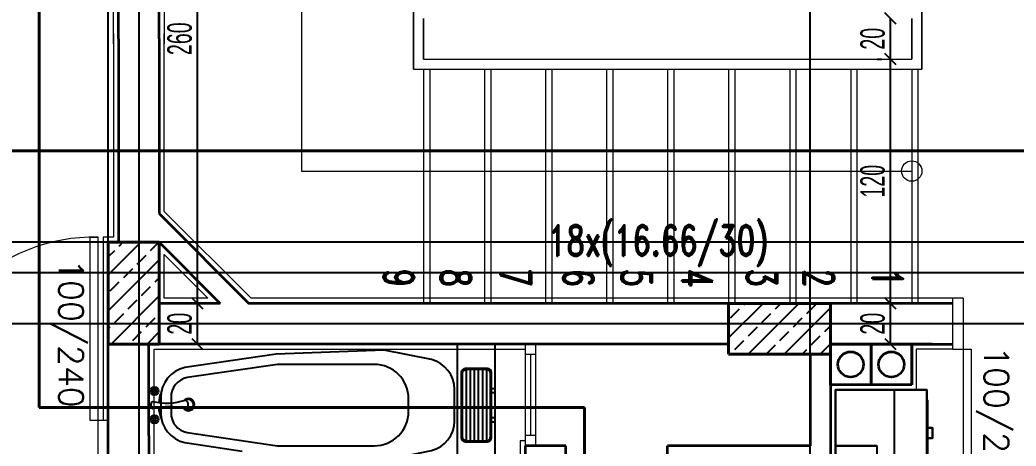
# Model space of a CAD drawing. Header units: inches. Extents: x -7543 to -822, y 102837 to 190349.
# Drawn here: x -829.9675 to -829.8696, y 102836.9454 to 102836.9873 of the extents above; entities that cross this region are included whole.
import ezdxf

# ---------------------------------------------------------------- set-up
doc = ezdxf.new("R2010")
doc.units = ezdxf.units.IN
doc.header["$MEASUREMENT"] = 0
for name, pattern in [('ACAD_ISO07W100', [3, 0, -3]), ('DASHDOTX2', [2, 1, -0.5, 0, -0.5]), ('DASHED', [19.049999999999997, 12.7, -6.35])]:
    doc.linetypes.add(name, pattern=pattern)
doc.layers.get('0').update_dxf_attribs({"lineweight": 25})
doc.layers.get('Defpoints').update_dxf_attribs({"lineweight": 25})
for name, color, linetype, lineweight in [('AKS', 1, 'Continuous', 25), ('ICOL', 55, 'Continuous', 25), ('KESİT', 7, 'Continuous', 40), ('KOLON', 2, 'Continuous', 40), ('SIVA', 150, 'Continuous', 15), ('TARAMA', 8, 'Continuous', 25), ('YAZI', 7, 'Continuous', 25)]:
    doc.layers.add(name, color=color, linetype=linetype, lineweight=lineweight)
for name, color, linetype, lineweight, true_color in [('DUVAR', 7, 'Continuous', 35, 0xfc4642), ('KAPI', 7, 'Continuous', 18, 0xffb360), ('MERDİVEN', 7, 'Continuous', 20, 0x16c244), ('PENCERE', 7, 'Continuous', 18, 0xffb360), ('TEFRİŞ', 7, 'Continuous', 25, 0x78462c)]:
    doc.layers.add(name, color=color, linetype=linetype, lineweight=lineweight, true_color=true_color)
doc.styles.add('OLCU', font='tromand.shx', dxfattribs={"width": 0.6, "height": 12})
doc.styles.add('st1', font='romandtw.shx', dxfattribs={"width": 0.7, "height": 40})
doc.styles.add('TXTX', font='TXTX')

# ---------------------------------------------------------------- blocks, each defined once
blk = doc.blocks.new('_Oblique')
at = {"color": 0, "linetype": 'ByBlock', "lineweight": -2}
blk.add_line((-0.5, -0.5), (0.5, 0.5), dxfattribs=at)

msp = doc.modelspace()

# ---------------------------------------------------------------- linework, layer by layer
at = {"layer": 'AKS', "linetype": 'DASHDOTX2', "ltscale": 10}
for p, q in [((-829.9558199212353, 102837.241780972), (-829.9558199212353, 102836.7293249838)), ((-829.8898315430839, 102837.241780972), (-829.8898315430839, 102836.7293249838)), ((-829.7205326753192, 102836.9654307916), (-830.0911364701894, 102836.9654307916)), ((-829.7205326753192, 102836.9624307916), (-830.0911364701894, 102836.9624307916)), ((-829.7205326753192, 102836.9574307916), (-830.0911364701894, 102836.9574307916))]:
    msp.add_line(p, q, dxfattribs=at)
at = {"layer": 'Defpoints', "color": 4}
msp.add_line((-829.9588188869407, 102836.9149307916), (-829.9588188869407, 102837.0559307916), dxfattribs=at)
at = {"layer": 'DUVAR'}
for p, q in [((-829.9578199212352, 102836.9854307916), (-829.9578199212352, 102837.0054307916)), ((-829.9538199212352, 102836.9854307916), (-829.9538199212352, 102837.0026023645)), ((-829.9578199212352, 102836.9854307916), (-829.9578199212352, 102836.9654307916)), ((-829.9538199212352, 102836.9854307916), (-829.9538199212352, 102836.9682592187)), ((-829.9538199212354, 102836.9682592187), (-829.9449914941108, 102836.9594307916)), ((-829.9538199212352, 102836.9654307916), (-829.9538199212352, 102836.9594307916)), ((-829.9538199212355, 102836.9654307916), (-829.9478199212356, 102836.9594307916)), ((-829.9478199212356, 102836.9594307916), (-829.9538199212352, 102836.9594307916)), ((-829.8757696687034, 102836.9594307916), (-829.9449914941108, 102836.9594307916)), ((-829.9588199212353, 102836.9104307916), (-829.9588199212353, 102836.9554307916)), ((-829.8978199212353, 102836.9554307916), (-829.9558199212353, 102836.9554307916)), ((-829.9548199212353, 102836.9464307916), (-829.9548199212353, 102836.9554307916)), ((-829.8778199212353, 102836.9554307916), (-829.8878199212353, 102836.9554307916)), ((-829.8778199212353, 102836.9554307916), (-829.8878199212353, 102836.9554307916)), ((-829.8878199212359, 102836.9514307916), (-829.8878199212359, 102836.9554307916)), ((-829.8878199212359, 102836.9554307916), (-829.8838199212358, 102836.9554307916)), ((-829.8838199212358, 102836.9514307916), (-829.8838199212358, 102836.9554307916)), ((-829.8838199212358, 102836.9554307916), (-829.8798199212358, 102836.9554307916)), ((-829.8838199212358, 102836.9554307916), (-829.8838199212358, 102836.9514307916)), ((-829.8798199212358, 102836.9514307916), (-829.8798199212358, 102836.9554307916)), ((-829.8798199212358, 102836.9554307916), (-829.8757696687034, 102836.9554307916)), ((-829.8798199212358, 102836.9554307916), (-829.8798199212358, 102836.9514307916)), ((-829.8898199212352, 102836.9544307916), (-829.8898199212352, 102836.9454307916)), ((-829.8878199212353, 102836.9544307916), (-829.8878199212353, 102836.919380539)), ((-829.8878199212353, 102836.9544307916), (-829.8878199212353, 102836.919380539)), ((-829.8838199212358, 102836.9514307916), (-829.8878199212359, 102836.9514307916)), ((-829.8798199212358, 102836.9514307916), (-829.8838199212358, 102836.9514307916)), ((-829.9548199212353, 102836.9464307916), (-829.9548199212353, 102836.9124307916)), ((-829.9138199212352, 102836.9454307916), (-829.9178199212353, 102836.9454307916)), ((-829.9178199212353, 102836.9454307916), (-829.9178199212353, 102836.9104307916)), ((-829.9138199212352, 102836.9434307916), (-829.9138199212352, 102836.9454307916)), ((-829.8898199212352, 102836.9454307916), (-829.9038199212353, 102836.9454307916)), ((-829.9038199212353, 102836.9434307916), (-829.9038199212353, 102836.9454307916))]:
    msp.add_line(p, q, dxfattribs=at)
for centre in [(-829.8858199212359, 102836.9534307916), (-829.8818199212359, 102836.9534307916)]:
    msp.add_circle(centre, 0.00125, dxfattribs=at)
at = {"layer": 'ICOL'}
for p, q in [((-829.9500772054869, 102837.0114307916), (-829.9500772054869, 102836.9594307916)), ((-829.8819316761375, 102836.9874307916), (-829.8819316761375, 102836.9834307916)), ((-829.8819316761375, 102836.9834307916), (-829.8819316761375, 102836.9594307916)), ((-829.9500772054869, 102836.9594307916), (-829.9500772054869, 102836.9554307916)), ((-829.8819316761375, 102836.9594307916), (-829.8819316761375, 102836.9554307916))]:
    msp.add_line(p, q, dxfattribs=at)
at = {"layer": 'ICOL', "color": 53}
for p, q in [((-829.8832199212353, 102836.9834307916), (-829.8827716761375, 102836.9834307916)), ((-829.8832199212353, 102836.9834307916), (-829.8827716761375, 102836.9834307916)), ((-829.9517170777756, 102836.9594307916), (-829.9509172054869, 102836.9594307916)), ((-829.9517170777756, 102836.9594307916), (-829.9509172054869, 102836.9594307916)), ((-829.8832253593889, 102836.9594307916), (-829.8827716761375, 102836.9594307916)), ((-829.8832253593889, 102836.9594307916), (-829.8827716761375, 102836.9594307916)), ((-829.9515687127907, 102836.9554307916), (-829.9509172054869, 102836.9554307916)), ((-829.8833092980734, 102836.9554307916), (-829.8827716761375, 102836.9554307916))]:
    msp.add_line(p, q, dxfattribs=at)
at = {"layer": 'KAPI'}
for p, q in [((-829.9606199212353, 102836.9479307916), (-829.9606199212353, 102836.9659307916)), ((-829.9606199212353, 102836.9659307916), (-829.9598199212353, 102836.9659307916)), ((-829.9598199212353, 102836.9479307916), (-829.9598199212353, 102836.9659307916)), ((-829.8757696687034, 102836.9549307916), (-829.8757696687034, 102836.9599307916)), ((-829.8747696687034, 102836.9599307916), (-829.8757696687034, 102836.9599307916)), ((-829.8747696687034, 102836.9599307916), (-829.8747696687034, 102836.9549307916)), ((-829.8757696687034, 102836.9549307916), (-829.8747696687034, 102836.9549307916)), ((-829.8747696687034, 102836.9549307916), (-829.8747696687034, 102836.9369307916)), ((-829.8747696687034, 102836.9549307916), (-829.8739696687034, 102836.9549307916)), ((-829.8739696687034, 102836.9549307916), (-829.8739696687034, 102836.9369307916)), ((-829.9598199212353, 102836.9479307916), (-829.9606199212353, 102836.9479307916)), ((-829.9598199212353, 102836.9429307916), (-829.9598199212353, 102836.9479307916)), ((-829.9588199212353, 102836.9479307916), (-829.9598199212353, 102836.9479307916)), ((-829.9588199212353, 102836.9479307916), (-829.9588199212353, 102836.9429307916))]:
    msp.add_line(p, q, dxfattribs=at)
for centre, start, end in [((-829.9602199212354, 102836.9483307916), 88.69804732829138, 181.3019526003686), ((-829.8743696687034, 102836.9545307916), 268.6980473282914, 1.301952600368629)]:
    msp.add_arc(centre, 0.01760454486773231, start, end, dxfattribs=at)
at = {"layer": 'KESİT', "linetype": 'DASHED'}
for p, q in [((-829.965617252575, 102837.0246303916), (-829.965617252575, 102836.9492071035)), ((-829.7228021117523, 102836.9744292097), (-829.9702875037489, 102836.9744292097)), ((-829.965617252575, 102836.9492071035), (-829.9120055995311, 102836.9492071035)), ((-829.9120055995311, 102836.9492071035), (-829.9120055995311, 102836.7221551643))]:
    msp.add_line(p, q, dxfattribs=at)
at = {"layer": 'KOLON'}
for p, q in [((-829.9538199212352, 102836.9654307916), (-829.9588199212353, 102836.9654307916)), ((-829.9588199212353, 102836.9654307916), (-829.9588199212353, 102836.9554307916)), ((-829.9538199212352, 102836.9554307916), (-829.9538199212352, 102836.9654307916)), ((-829.8878199212353, 102836.9594307916), (-829.8978199212353, 102836.9594307916)), ((-829.8978199212353, 102836.9594307916), (-829.8978199212353, 102836.9544307916)), ((-829.8878199212353, 102836.9544307916), (-829.8878199212353, 102836.9594307916)), ((-829.9588199212353, 102836.9554307916), (-829.9538199212352, 102836.9554307916)), ((-829.8978199212353, 102836.9544307916), (-829.8878199212353, 102836.9544307916))]:
    msp.add_line(p, q, dxfattribs=at)
at = {"layer": 'MERDİVEN'}
for p, q in [((-829.9398199212353, 102837.0004307916), (-829.9398199212353, 102836.9724307916)), ((-829.9288199212352, 102836.9884307916), (-829.9288199212352, 102836.9824307916)), ((-829.9288199212352, 102836.9824307916), (-829.9288199212352, 102836.9884307916)), ((-829.9288199212352, 102836.9824307916), (-829.9288199212352, 102836.9884307916)), ((-829.9288199212352, 102836.9884307916), (-829.9288199212352, 102836.9824307916)), ((-829.8788199212353, 102836.9824307916), (-829.8788199212353, 102836.9884307916)), ((-829.8788199212353, 102836.9884307916), (-829.8788199212353, 102836.9824307916)), ((-829.8788199212353, 102836.9884307916), (-829.8788199212353, 102836.9824307916)), ((-829.8788199212353, 102836.9824307916), (-829.8788199212353, 102836.9884307916)), ((-829.9278199212353, 102836.9874307916), (-829.9278199212353, 102836.9834307916)), ((-829.9278199212353, 102836.9834307916), (-829.9278199212353, 102836.9874307916)), ((-829.9278199212353, 102836.9834307916), (-829.9278199212353, 102836.9874307916)), ((-829.9278199212353, 102836.9874307916), (-829.9278199212353, 102836.9834307916)), ((-829.8798199212353, 102836.9834307916), (-829.8798199212353, 102836.9874307916)), ((-829.8798199212353, 102836.9874307916), (-829.8798199212353, 102836.9834307916)), ((-829.8798199212353, 102836.9874307916), (-829.8798199212353, 102836.9834307916)), ((-829.8798199212353, 102836.9834307916), (-829.8798199212353, 102836.9874307916)), ((-829.9278199212353, 102836.9834307916), (-829.8798199212353, 102836.9834307916)), ((-829.9268199212353, 102836.9834307916), (-829.8808199212352, 102836.9834307916)), ((-829.9268199212353, 102836.9834307916), (-829.8808199212352, 102836.9834307916)), ((-829.9268199212353, 102836.9834307916), (-829.8808199212352, 102836.9834307916)), ((-829.9288199212352, 102836.9824307916), (-829.8788199212353, 102836.9824307916)), ((-829.9278199212353, 102836.9824307916), (-829.8798199212353, 102836.9824307916)), ((-829.9278199212353, 102836.9824307916), (-829.8798199212353, 102836.9824307916)), ((-829.9278199212353, 102836.9824307916), (-829.8798199212353, 102836.9824307916)), ((-829.9272199212353, 102836.9824307916), (-829.9272199212353, 102836.9594307916)), ((-829.9212199212352, 102836.9824307916), (-829.9212199212352, 102836.9594307916)), ((-829.9152199212352, 102836.9824307916), (-829.9152199212352, 102836.9594307916)), ((-829.9092199212353, 102836.9824307916), (-829.9092199212353, 102836.9594307916)), ((-829.9032199212353, 102836.9824307916), (-829.9032199212353, 102836.9594307916)), ((-829.8972199212353, 102836.9824307916), (-829.8972199212353, 102836.9594307916)), ((-829.8912199212352, 102836.9824307916), (-829.8912199212352, 102836.9594307916)), ((-829.8852199212353, 102836.9824307916), (-829.8852199212353, 102836.9594307916)), ((-829.8792199212353, 102836.9824307916), (-829.8792199212353, 102836.9594307916)), ((-829.9398199212353, 102836.9724307916), (-829.8798199212353, 102836.9724307916))]:
    msp.add_line(p, q, dxfattribs=at)
at = {"layer": 'MERDİVEN', "linetype": 'ACAD_ISO07W100'}
for p, q in [((-829.9278199212353, 102836.9824307916), (-829.9278199212353, 102836.9594307916)), ((-829.9218199212353, 102836.9824307916), (-829.9218199212353, 102836.9594307916)), ((-829.9158199212353, 102836.9824307916), (-829.9158199212353, 102836.9594307916)), ((-829.9098199212353, 102836.9824307916), (-829.9098199212353, 102836.9594307916)), ((-829.9038199212353, 102836.9824307916), (-829.9038199212353, 102836.9594307916)), ((-829.8978199212353, 102836.9824307916), (-829.8978199212353, 102836.9594307916)), ((-829.8918199212353, 102836.9824307916), (-829.8918199212353, 102836.9594307916)), ((-829.8858199212352, 102836.9824307916), (-829.8858199212352, 102836.9594307916)), ((-829.8798199212353, 102836.9824307916), (-829.8798199212353, 102836.9594307916))]:
    msp.add_line(p, q, dxfattribs=at)
at = {"layer": 'MERDİVEN'}
msp.add_circle((-829.8798199212353, 102836.9724307916), 0.001, dxfattribs=at)
at = {"layer": 'PENCERE'}
for p, q in [((-829.9178199212353, 102836.9554307916), (-829.9178199212353, 102836.9454307916)), ((-829.9168199212353, 102836.9554307916), (-829.9168199212353, 102836.9454307916)), ((-829.9178199212353, 102836.9544307916), (-829.9168199212353, 102836.9544307916)), ((-829.9173199212353, 102836.9544307916), (-829.9173199212353, 102836.9464307916)), ((-829.9168199212353, 102836.9464307916), (-829.9178199212353, 102836.9464307916))]:
    msp.add_line(p, q, dxfattribs=at)
at = {"layer": 'SIVA'}
for p, q in [((-829.9583199212352, 102836.9849307916), (-829.9583199212352, 102837.0049307916)), ((-829.9533199212353, 102837.0023952577), (-829.9533199212353, 102836.9849307916)), ((-829.9583199212352, 102836.9859307916), (-829.9583199212352, 102836.9659307916)), ((-829.9533199212353, 102836.9684663255), (-829.9533199212353, 102836.9859307916)), ((-829.9533199212356, 102836.9684663255), (-829.9447843873297, 102836.9599307916)), ((-829.9583199212352, 102836.9659307916), (-829.9593199212353, 102836.9659307916)), ((-829.9593199212353, 102836.9659307916), (-829.9593199212353, 102836.9549307916)), ((-829.9533199212353, 102836.9599307916), (-829.9533199212353, 102836.9642236848)), ((-829.9533199212356, 102836.9642236848), (-829.9490270280169, 102836.9599307916)), ((-829.9490270280166, 102836.9599307916), (-829.9533199212353, 102836.9599307916)), ((-829.8973199212353, 102836.9599307916), (-829.9447843873296, 102836.9599307916)), ((-829.8873199212353, 102836.9599307916), (-829.8983199212353, 102836.9599307916)), ((-829.8778199212353, 102836.9599307916), (-829.8883199212353, 102836.9599307916)), ((-829.8757696687034, 102836.9599307916), (-829.8883199212353, 102836.9599307916)), ((-829.9593199212353, 102836.9559307916), (-829.9593199212353, 102836.9479307916)), ((-829.9543199212353, 102836.9549307916), (-829.9178199212353, 102836.9549307916)), ((-829.9543199212353, 102836.9549307916), (-829.9533199212353, 102836.9549307916)), ((-829.9543199212353, 102836.9464307916), (-829.9543199212353, 102836.9549307916)), ((-829.8793701737684, 102836.9549307916), (-829.8793701737684, 102836.9509307916)), ((-829.8757696687034, 102836.9549307916), (-829.8793701737684, 102836.9549307916)), ((-829.8873199212353, 102836.9191734323), (-829.8873199212353, 102836.9509307916)), ((-829.8873199212353, 102836.9509307916), (-829.8793701737684, 102836.9509307916)), ((-829.9543199212353, 102836.9129307916), (-829.9543199212353, 102836.9464307916)), ((-829.9183199212353, 102836.9459307916), (-829.9183199212353, 102836.9129307916)), ((-829.9178199212353, 102836.9459307916), (-829.9183199212353, 102836.9459307916))]:
    msp.add_line(p, q, dxfattribs=at)
at = {"layer": 'TARAMA'}
for p, q in [((-829.9556157442835, 102836.9654307916), (-829.9588199212353, 102836.9622266146)), ((-829.9573835112394, 102836.9654307916), (-829.9577832259755, 102836.9650310768)), ((-829.9538479773335, 102836.9654307916), (-829.9546896338078, 102836.9645891351)), ((-829.9582251677137, 102836.9645891351), (-829.9588199212353, 102836.9639943816)), ((-829.9538199212352, 102836.9636910807), (-829.9588199212353, 102836.9586910807)), ((-829.955131575546, 102836.9641471934), (-829.9560154590225, 102836.9632633099)), ((-829.9564574007608, 102836.9628213682), (-829.9573412842373, 102836.9619374847)), ((-829.9538199212352, 102836.9619233138), (-829.9542476920695, 102836.9614955429)), ((-829.9577832259755, 102836.9614955429), (-829.958667109452, 102836.9606116595)), ((-829.9546896338078, 102836.9610536012), (-829.9555735172843, 102836.9601697177)), ((-829.9538199212352, 102836.9601555468), (-829.9585446764717, 102836.9554307916)), ((-829.9560154590225, 102836.959727776), (-829.956899342499, 102836.9588438925)), ((-829.8944406000708, 102836.9594307916), (-829.8978199212353, 102836.9560514704)), ((-829.8967952660981, 102836.9588438925), (-829.8976791495746, 102836.957960009)), ((-829.8962083670267, 102836.9594307916), (-829.8963533243599, 102836.9592858343)), ((-829.8909050661648, 102836.9594307916), (-829.8959050661649, 102836.9544307916)), ((-829.8926728331207, 102836.9594307916), (-829.8932597321922, 102836.9588438925)), ((-829.8878199212353, 102836.9589804026), (-829.892369532259, 102836.9544307916)), ((-829.8892822565481, 102836.9592858343), (-829.8901661400246, 102836.9584019508)), ((-829.9573412842373, 102836.9584019508), (-829.9582251677137, 102836.9575180673)), ((-829.9542476920695, 102836.957960009), (-829.955131575546, 102836.9570761256)), ((-829.8937016739304, 102836.9584019508), (-829.8945855574069, 102836.9575180673)), ((-829.8906080817627, 102836.957960009), (-829.8914919652392, 102836.9570761256)), ((-829.958667109452, 102836.9570761256), (-829.9588199212353, 102836.9569233138)), ((-829.9555735172843, 102836.9566341838), (-829.9564574007608, 102836.9557503003)), ((-829.9538199212353, 102836.9566200129), (-829.9550091425657, 102836.9554307916)), ((-829.8950274991452, 102836.9570761256), (-829.8959113826216, 102836.9561922421)), ((-829.8919339069774, 102836.9566341838), (-829.8928177904539, 102836.9557503003)), ((-829.8878199212353, 102836.9572126357), (-829.8883983730716, 102836.9566341838)), ((-829.8963533243599, 102836.9557503003), (-829.8972372078364, 102836.9548664169)), ((-829.8888403148098, 102836.9561922421), (-829.8897241982863, 102836.9553083586)), ((-829.8932597321922, 102836.9553083586), (-829.8941372992149, 102836.9544307916)), ((-829.8901661400246, 102836.9548664169), (-829.8906017653089, 102836.9544307916)), ((-829.8878199212353, 102836.9554448687), (-829.888833998353, 102836.9544307916))]:
    msp.add_line(p, q, dxfattribs=at)
at = {"layer": 'TEFRİŞ'}
for p, q in [((-829.9208200237239, 102836.9554307916), (-829.9548199212353, 102836.9554307916)), ((-829.9548199212353, 102836.9434307916), (-829.9548199212353, 102836.9554307916)), ((-829.9316887521786, 102836.9548307916), (-829.9423056070742, 102836.9544307916)), ((-829.924480167719, 102836.9434307916), (-829.924480167719, 102836.9554307916)), ((-829.9208200237239, 102836.9554307916), (-829.9208200237239, 102836.9434307916)), ((-829.9423056070742, 102836.9544307916), (-829.9512821905043, 102836.9531106726)), ((-829.9421865890322, 102836.9534307916), (-829.9510594222118, 102836.9521356527)), ((-829.9326887521786, 102836.9534307916), (-829.9421865890322, 102836.9534307916)), ((-829.9215374628398, 102836.9530307916), (-829.9237200237238, 102836.9530307916)), ((-829.9236374628398, 102836.9529307916), (-829.9236374628398, 102836.9459307916)), ((-829.9216374628397, 102836.9529307916), (-829.9236200237239, 102836.9529307916)), ((-829.9232374628398, 102836.9529229815), (-829.9232374628398, 102836.9459386016)), ((-829.9228374628398, 102836.9529307916), (-829.9228374628398, 102836.9459307916)), ((-829.9224374628398, 102836.9529307916), (-829.9224374628398, 102836.9459307916)), ((-829.9220374628399, 102836.9529257835), (-829.9220374628399, 102836.9459357996)), ((-829.9216374628397, 102836.9529307916), (-829.9216374628397, 102836.9459307916)), ((-829.9241200237238, 102836.9526307916), (-829.9241200237238, 102836.9462307916)), ((-829.9240200237239, 102836.9525307916), (-829.9240200237239, 102836.9463307916)), ((-829.9212374628398, 102836.9463307916), (-829.9212374628398, 102836.9525307916)), ((-829.9211374628399, 102836.9462307916), (-829.9211374628399, 102836.9526307916)), ((-829.9211374628399, 102836.9510579642), (-829.9208200237239, 102836.9510579642)), ((-829.8815437163526, 102836.9509307916), (-829.8815437163526, 102836.9193307916, 0.01625599999999997)), ((-829.953654676463, 102836.9501770356), (-829.953654676463, 102836.9486845476)), ((-829.952654676463, 102836.9501770356), (-829.952654676463, 102836.9486845476)), ((-829.9292887521786, 102836.9488307916), (-829.9292887521786, 102836.9500307916)), ((-829.9211374628399, 102836.9506579642), (-829.9208200237239, 102836.9506579642)), ((-829.9211374628399, 102836.948203619), (-829.9208200237239, 102836.948203619)), ((-829.9211374628399, 102836.947803619), (-829.9208200237239, 102836.947803619)), ((-829.9510594222118, 102836.9467259305), (-829.9421865890322, 102836.9454307916)), ((-829.9236200237239, 102836.9459307916), (-829.9216374628397, 102836.9459307916)), ((-829.9512821905043, 102836.9457509106), (-829.9456441921931, 102836.9449217723)), ((-829.9421865890322, 102836.9454307916), (-829.9326887521786, 102836.9454307916)), ((-829.9237200237238, 102836.9458307916), (-829.9215374628398, 102836.9458307916))]:
    msp.add_line(p, q, dxfattribs=at)
msp.add_lwpolyline([(-829.9316887521786, 102836.9440307916), (-829.927049316527, 102836.9449566283, 0.3434058027090082), (-829.9247846764629, 102836.9478651065), (-829.9247846764629, 102836.9509964766, 0.3434058027090083), (-829.927049316527, 102836.9539049549), (-829.9316887521786, 102836.9548307916)], format="xyb", dxfattribs=at)
for points in [[(-829.9541917645809, 102836.9507326336, -0.4093917450054191), (-829.9542801301566, 102836.9504224686, -0.4093917450054193), (-829.9543684957323, 102836.9507326336, -0.4115225393209948), (-829.9546801301566, 102836.9508201902, -0.4171164244499835), (-829.9543646770996, 102836.9509055784, -0.4192433739440636), (-829.9542801301566, 102836.9512224685, -0.4192433739440639), (-829.9541955832135, 102836.9509055784, -0.4171164244499835), (-829.9538801301566, 102836.9508201902, -0.4115225393209948)], [(-829.9541917645809, 102836.9481289495, 0.4093917450054191), (-829.9542801301566, 102836.9484391146, 0.4093917450054193), (-829.9543684957323, 102836.9481289495, 0.4115225393209948), (-829.9546801301566, 102836.9480413929, 0.4171164244499835), (-829.9543646770996, 102836.9479560047, 0.4192433739440636), (-829.9542801301566, 102836.9476391146, 0.4192433739440639), (-829.9541955832135, 102836.9479560047, 0.4171164244499835), (-829.9538801301566, 102836.9480413929, 0.4115225393209948)]]:
    msp.add_lwpolyline(points, format="xyb", close=True, dxfattribs=at)
for centre, radius in [((-829.9542801301566, 102836.9508201902), 0.0004), ((-829.95428408777, 102836.9508201707), 0.0001243971061837246), ((-829.9542801301566, 102836.9480413929), 0.0004), ((-829.9542801301566, 102836.9480413929), 0.0001243971061837246)]:
    msp.add_circle(centre, radius, dxfattribs=at)
for centre, radius, start, end in [((-829.9506546764629, 102836.9501770356), 0.003000000000000121, 102.0737954983186, 180), ((-829.9326887521786, 102836.9500307916), 0.003400000000000012, 0, 90), ((-829.9237200237238, 102836.9526307916), 0.0004, 90, 180), ((-829.9236200237239, 102836.9525307916), 0.0004, 90, 180), ((-829.9216374628397, 102836.9525307916), 0.0004, 0, 90), ((-829.9215374628398, 102836.9526307916), 0.0004, 0, 90), ((-829.9506546764629, 102836.9501770356), 0.002000000000000088, 101.6757526820913, 180), ((-829.9542170425784, 102836.9494307916), 0.0004376338845547779, 123.5828640570228, 236.4171359429772), ((-829.9530662277945, 102836.9556474966), 0.006015598390679034, 256.6118828681585, 287.5546638402296), ((-829.9509511453776, 102836.9494838176), 0.0006000000000000001, 219.6736828360744, 140.3000835459286), ((-829.9513955178849, 102836.9494914767), 0.0004444385075582011, 286.8879071241735, 71.13721575050457), ((-829.9509511453776, 102836.9494838176), 0.0005, 234.7831744586138, 123.2419483329371), ((-829.9528627624172, 102836.943086816), 0.006188815256058283, 75.05203037216795, 104.947969627832), ((-829.9326887521786, 102836.9488307916), 0.0034, 270, 0), ((-829.9506546764629, 102836.9486845476), 0.002999999999999989, 180, 257.9262045016814), ((-829.9506546764629, 102836.9486845476), 0.002000000000000069, 180, 258.3242473179087), ((-829.9237200237238, 102836.9462307916), 0.0004, 180, 270), ((-829.9236200237239, 102836.9463307916), 0.0004, 180, 270), ((-829.9216374628397, 102836.9463307916), 0.0004, 270, 0), ((-829.9215374628398, 102836.9462307916), 0.0004, 270, 0)]:
    msp.add_arc(centre, radius, start, end, dxfattribs=at)
for centre, major_axis, ratio, start_param, end_param in [((-829.9504081908105, 102836.949048504), (-0.00259312339861, 0.002572896698399689), 0.8853181082033016, 0.3480257317698485, 0.6552928517936993), ((-829.9503968146341, 102836.9496948975), (0.00259019796806187, 0.002556291881084574), 0.8988911706404706, 2.45455462613425, 2.767270348134467)]:
    msp.add_ellipse(centre, major_axis=major_axis, ratio=ratio, start_param=start_param, end_param=end_param, dxfattribs=at)
for points in [[(-829.8873199212353, 102836.9193307916, 0.01625599999999998), (-829.8783199212353, 102836.9193307916, 0.01625599999999998), (-829.8783199212353, 102836.9509307916, 0.016256), (-829.8873199212353, 102836.9509307916, 0.016256)], [(-829.8873199212353, 102836.9509307916, 0.016256), (-829.8873199212353, 102836.9509307916), (-829.8873199212353, 102836.9193307916), (-829.8873199212353, 102836.9193307916, 0.01625599999999998)], [(-829.8873199212353, 102836.9509307916, 0.016256), (-829.8783199212353, 102836.9509307916, 0.016256), (-829.8783199212353, 102836.9509307916), (-829.8873199212353, 102836.9509307916)], [(-829.8783199212353, 102836.9193307916, 0.01625599999999998), (-829.8783199212353, 102836.9193307916), (-829.8783199212353, 102836.9509307916), (-829.8783199212353, 102836.9509307916, 0.016256)], [(-829.8783199212353, 102836.9193307916, 0.01625599999999998), (-829.8783199212353, 102836.9193307916), (-829.8783199212353, 102836.9509307916), (-829.8783199212353, 102836.9509307916, 0.016256)], [(-829.8782691212352, 102836.9499147916, 0.01524), (-829.8782691212352, 102836.9499147916, 0.011176), (-829.8782691212352, 102836.9423867916, 0.011176), (-829.8782691212352, 102836.9423867916, 0.01524)], [(-829.8782691212352, 102836.9499147916, 0.006096000000000001), (-829.8782691212352, 102836.9349507916, 0.006096000000000001), (-829.8782691212352, 102836.9349507916, 0.01016), (-829.8782691212352, 102836.9499147916, 0.01016)], [(-829.8782691212352, 102836.9499147916, 0.001016), (-829.8782691212352, 102836.9349507916, 0.001016), (-829.8782691212352, 102836.9349507916, 0.005080000000000001), (-829.8782691212352, 102836.9499147916, 0.005080000000000001)], [(-829.8782691212352, 102836.9472127916, 0.013462), (-829.8782691212352, 102836.9472127916, 0.012954), (-829.8782691212352, 102836.9461967916, 0.012954), (-829.8782691212352, 102836.9461967916, 0.013462)], [(-829.8782691212352, 102836.9472127916, 0.012954), (-829.8782691212352, 102836.9461967916, 0.012954), (-829.8777611212353, 102836.9461967916, 0.012954), (-829.8777611212353, 102836.9472127916, 0.012954)], [(-829.8782691212352, 102836.9472127916, 0.013462), (-829.8782691212352, 102836.9461967916, 0.013462), (-829.8777611212353, 102836.9461967916, 0.013462), (-829.8777611212353, 102836.9472127916, 0.013462)], [(-829.8782691212352, 102836.9472127916, 0.013462), (-829.8782691212352, 102836.9472127916, 0.012954), (-829.8777611212353, 102836.9472127916, 0.012954), (-829.8777611212353, 102836.9472127916, 0.013462)], [(-829.8777611212353, 102836.9472127916, 0.013462), (-829.8777611212353, 102836.9472127916, 0.012954), (-829.8777611212353, 102836.9461967916, 0.012954), (-829.8777611212353, 102836.9461967916, 0.013462)], [(-829.8782691212352, 102836.9461967916, 0.013462), (-829.8782691212352, 102836.9461967916, 0.012954), (-829.8777611212353, 102836.9461967916, 0.012954), (-829.8777611212353, 102836.9461967916, 0.013462)], [(-829.8873199212353, 102836.9248267916, 0.04063999999999997), (-829.8873199212353, 102836.9454347916, 0.04064), (-829.8873199212353, 102836.9454347916, 0.016256), (-829.8873199212353, 102836.9248267916, 0.01625599999999998)], [(-829.8832559212353, 102836.9248267916, 0.04063999999999997), (-829.8873199212353, 102836.9248267916, 0.04063999999999997), (-829.8873199212353, 102836.9454347916, 0.04064), (-829.8832559212353, 102836.9454347916, 0.04064)], [(-829.8832559212353, 102836.9454347916, 0.016256), (-829.8873199212353, 102836.9454347916, 0.016256), (-829.8873199212353, 102836.9454347916, 0.04064), (-829.8832559212353, 102836.9454347916, 0.04064)]]:
    msp.add_3dface(points, dxfattribs=at)

# ---------------------------------------------------------------- block references
at = {"layer": 'ICOL', "xscale": 0.001080000001820736, "yscale": 0.001080000001820736, "zscale": 0.001080000001820736}
for p, rotation in [((-829.8819316761375, 102836.9874307916), 90), ((-829.8819316761375, 102836.9874307916), 270), ((-829.8819316761375, 102836.9834307916), 90), ((-829.8819316761375, 102836.9834307916), 270), ((-829.9500772054869, 102836.9594307916), 90), ((-829.9500772054869, 102836.9594307916), 270), ((-829.8819316761375, 102836.9594307916), 90), ((-829.8819316761375, 102836.9594307916), 270), ((-829.9500772054869, 102836.9554307916), 270), ((-829.8819316761375, 102836.9554307916), 270)]:
    msp.add_blockref('_Oblique', p, dxfattribs=dict(at, rotation=rotation))

# ---------------------------------------------------------------- texts
at = {"layer": 'ICOL', "char_height": 0.0024, "attachment_point": 5, "rotation": 90, "style": 'OLCU'}
for s, insert in [('\\A1;260', (-829.9518052054868, 102836.9854307916)), ('\\A1;20', (-829.8836596761374, 102836.9854307916)), ('\\A1;120', (-829.8836596761374, 102836.9714307916)), ('\\A1;20', (-829.9518052054868, 102836.9574307916)), ('\\A1;20', (-829.8836596761374, 102836.9574307916))]:
    msp.add_mtext(s, dxfattribs=dict(at, insert=insert))
at = {"layer": 'KAPI', "style": 'TXTX'}
for s, p in [('100/240', (-829.9636806243903, 102836.9637812926)), ('100/220', (-829.872691537021, 102836.9552197662))]:
    msp.add_text(s, height=0.0024, rotation=270, dxfattribs=at).set_placement(p)
at = {"layer": 'YAZI', "style": 'st1', "width": 0.7}
msp.add_text('18x(16.66/30)', height=0.002999999999999999, dxfattribs=at).set_placement((-829.9155605450361, 102836.9641053253))
for s, p in [('9', (-829.9317504992606, 102836.9628306513)), ('8', (-829.9261497528197, 102836.9628306513)), ('7', (-829.9202499432868, 102836.9628306513)), ('5', (-829.9083731349806, 102836.9628306513)), ('4', (-829.9023751855937, 102836.9628306513)), ('3', (-829.8960561007661, 102836.9628306513)), ('2', (-829.890458959132, 102836.9628306513)), ('6', (-829.9141019870681, 102836.9628306513)), ('1', (-829.8836785236377, 102836.9628306513))]:
    msp.add_text(s, height=0.002999999999999999, rotation=270, dxfattribs=at).set_placement(p)

doc.saveas('drawing.dxf')
